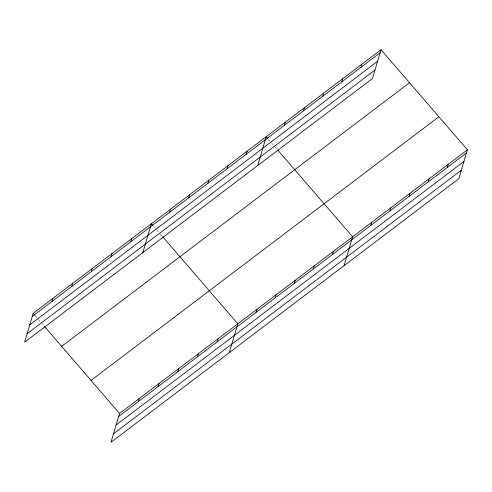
<?xml version="1.0" encoding="UTF-8"?>
<svg xmlns="http://www.w3.org/2000/svg" width="492" height="492" viewBox="0 0 492 492"><rect width="100%" height="100%" fill="white"/><g stroke="black" fill="none" stroke-linecap="round" stroke-linejoin="round"><path stroke-width="0.37" stroke-dasharray="2.46 1.84" d="M268.183 138.978L271.129 142.397M271.621 142.963L274.573 146.382M275.065 146.948L277.027 149.23M153.879 226.548L156.339 229.395M156.831 229.967L159.777 233.38M160.269 233.952L162.237 236.234M35.117 315.618L38.069 319.037M38.554 319.603L41.506 323.023M41.998 323.588L43.966 325.87"/><path stroke-width="0.74" d="M381.005 49.698L33.148 313.342L24.6 342.204L372.456 78.56L381.005 49.698L467.4 149.796L458.851 178.657L110.995 442.302L119.544 413.44L467.4 149.796M51.949 301.485L52.859 298.398M71.66 286.547L72.576 283.46M91.371 271.609L92.287 268.521M111.081 256.664L111.998 253.583M130.798 241.726L131.708 238.638M142.871 252.568L151.419 223.7L152.895 225.41M169.642 212.286L170.552 209.198M188.774 197.784L189.684 194.703M138.338 401.583L139.254 398.495M207.901 183.288L208.817 180.201M158.055 386.644L158.965 383.557M227.033 168.787L227.95 165.699M177.766 371.706L178.676 368.619M246.166 154.285L247.082 151.198M197.477 356.768L198.393 353.68M257.667 165.564L266.215 136.702L267.691 138.406M217.187 341.823L218.104 338.736M284.431 125.288L285.348 122.2M229.266 352.666L237.814 323.798L162.729 236.8M303.564 110.786L304.48 107.699M256.031 312.383L256.947 309.296M322.697 96.284L323.613 93.197M275.163 297.888L276.08 294.8M341.829 81.783L342.746 78.695M294.296 283.386L295.212 280.299M360.962 67.287L361.872 64.2M313.429 268.884L314.345 265.797M332.561 254.382L333.478 251.295M344.056 265.662L352.61 236.8L277.519 149.796M370.827 225.385L371.737 222.298M389.959 210.883L390.869 207.796M409.092 196.382L410.002 193.294M428.224 181.88L429.135 178.799M447.351 167.385L448.267 164.297M32.238 316.424L380.095 52.785M29.717 324.935L377.573 61.291M27.122 333.699L374.978 70.055M61.66 346.374L409.516 82.73M91.032 380.402L438.889 116.764M118.627 416.521L466.484 152.883M116.112 425.033L463.968 161.388M113.511 433.796L461.367 170.152M33.148 313.342L34.624 315.046M44.458 326.436L119.544 413.44"/></g></svg>
